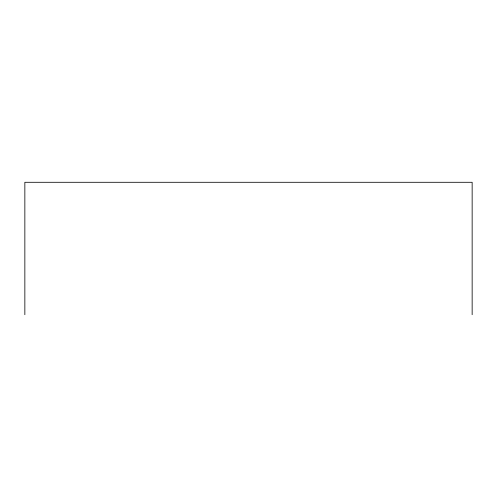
<?xml version="1.0" encoding="UTF-8"?>
<svg xmlns="http://www.w3.org/2000/svg" width="497" height="497" viewBox="0 0 497 497"><rect width="100%" height="100%" fill="white"/><g stroke="black" fill="none" stroke-linecap="round" stroke-linejoin="round"><path stroke-width="0.75" d="M472.15 314.707L472.15 182.293L24.85 182.293L24.85 314.707"/></g></svg>
